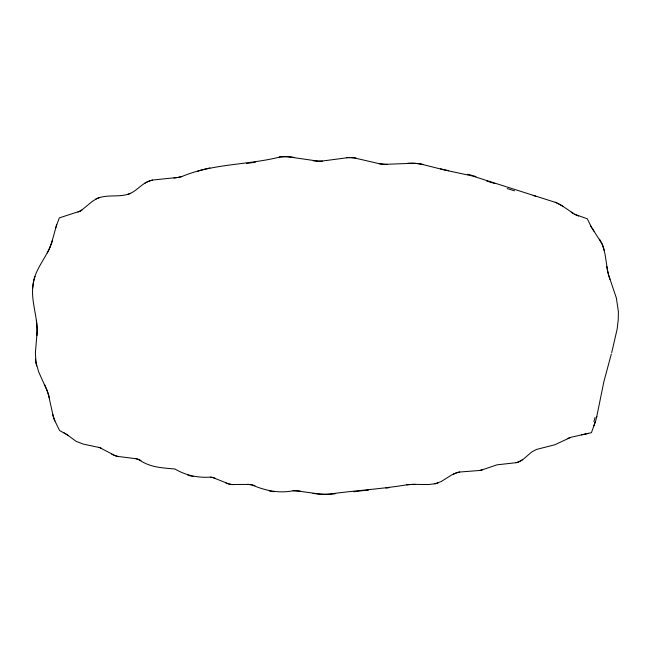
<?xml version="1.0" encoding="UTF-8"?>
<svg xmlns="http://www.w3.org/2000/svg" width="651" height="651" viewBox="0 0 651 651"><rect width="100%" height="100%" fill="white"/><g stroke="black" fill="none" stroke-linecap="round" stroke-linejoin="round"><path stroke-width="0.98" d="M37.034 332.97L35.39 352.875L36 362.583L38.686 371.924L46.994 390.405M596.625 417.234L603.843 381.828L611.322 354.014M611.688 352.696L617.132 329.137L618.222 320.129L618.401 311.756L616.342 297.946L608.53 274.738M385.066 164.321A19.994 7.348 4.7 0 1 379.289 163.702L354.144 157.868A19.432 8.015 2.1 0 0 348.285 157.623L321.521 161.123A18.383 6.779 -0.3 0 1 318.217 161.155L287.775 156.745A23.379 9.724 -3.3 0 0 280.158 156.972C247.632 165.199 213.032 163.401 181.727 176.6A20.067 7.421 -11.3 0 1 178.35 177.373L152.529 180.058A11.799 4.728 -13.2 0 0 149.99 180.799C141.772 183.265 136.824 191.199 128.8 194.006C119.141 197.326 108.554 194.503 98.887 197.806A8.845 3.32 -17.5 0 0 96.381 198.832L92.06 201.566L81.863 210.013A26.52 26.52 0 0 1 79.609 211.29L59.322 217.882L56.344 225.856L51.535 243.165M328.218 494.247C354.307 490.545 380.68 489.137 406.688 484.849A27.944 10.074 -6.5 0 1 413.54 484.377L428.789 484.531L435.682 483.62L441.183 481.537L451.843 474.848L457.189 472.602A9.651 3.678 -10.6 0 1 459.687 472.024L479.779 470.47A13.386 5.403 -12 0 0 482.31 469.819L496.957 464.847L516.097 462.69A8.251 3.231 -14.9 0 0 518.644 461.868L523.095 459.403L531.908 451.843L536.408 449.467L554.774 444.779L570.943 437.277L591.442 432.663L595.47 421.449M50.005 247.193C44.52 259.733 34.584 270.531 33.055 284.617C30.922 298.459 35.886 311.943 36.92 325.638A21.564 6.616 88.8 0 1 37.05 332.978M81.863 210.013L80.39 210.883M98.887 197.806L98.032 198.124A21.54 21.54 0 0 0 95.616 199.239M516.097 462.69L516.967 462.454A20.108 20.108 0 0 0 522.411 459.883M152.529 180.058L151.675 180.286A27.204 27.204 0 0 0 144.62 183.33M603.274 247.03A16.731 7.348 71.3 0 0 601.915 243.62L591.482 227.313L587.324 218.801L574.727 214.309L562.204 205.862L556.076 202.583L472.349 175.965L444.47 169.992L421.547 164.198A26.919 11.393 7.4 0 0 413.857 163.263L385.066 164.329M328.21 494.199A30.613 12.971 -0.1 0 1 319.787 494.036L296.36 490.838A19.457 7.169 2.2 0 0 292.983 490.781C278.669 493.645 264.835 490.463 251.693 484.849A11.384 4.305 5.9 0 0 248.365 484.425L231.74 484.507A10.937 4.419 7.2 0 1 229.242 484.067L213.032 477.639A10.253 3.906 8.9 0 0 210.55 477.126C197.871 477.989 185.844 475.433 174.899 468.989C161.578 467.825 150.015 467.451 138.565 459.484A10.286 3.825 14.5 0 0 136.026 458.727L117.587 456.375A10.595 4.109 16 0 1 114.967 455.578L99.709 447.611L83.092 444.039L76.151 441.337L66.866 434.583L59.599 430.547L54.969 421.059A65.312 65.312 0 0 1 54.31 419.285A59.298 59.298 0 0 1 52.861 414.63L48.703 395.784M210.55 477.126L212.218 477.443A24.876 24.876 0 0 1 215.416 478.371M603.233 247.046L605.031 254.167L607.692 271.345M53.276 416.119L52.861 414.63M51.453 243.149A20.1 6.429 -70.4 0 1 49.94 247.12M32.713 288.133A23.216 10.815 -79.8 0 1 35.008 276.366M36.7 365.992A19.766 9.098 80.4 0 1 35.52 359.14M47.059 390.34A21.304 6.892 72.9 0 1 48.784 395.792M54.163 419.301A28.921 13.606 66.2 0 1 53.122 416.095M54.896 421.075A30.361 13.874 66.4 0 1 54.236 419.293M63.798 432.728A23.517 7.779 20.3 0 1 68.038 435.405M353.941 491.749A79.194 23.029 -3.9 0 1 368.482 490.13M389.282 487.648A71.333 33.673 -4.5 0 1 385.937 488.071M594.998 422.426A47.857 25.218 -62.8 0 1 593.883 425.819M595.087 417.429A81.701 48.125 -61 0 1 593.932 421.531M608.555 274.722A21.768 6.803 77 0 1 607.725 271.345M578.519 216.026A12.133 3.8 19.6 0 1 574.76 214.301M535.732 196.228A48.679 15.396 16.4 0 1 533.12 195.43M507.194 188.578A100.783 46.978 13.7 0 1 514.51 190.857M495.012 183.59A84.353 26.048 14 0 1 486.663 180.954M467.54 174.248A63.717 29.368 10.5 0 1 475.93 176.6M448.726 170.7A56.36 18.48 10.1 0 1 440.515 168.821M255.68 162.05A53.96 18.09 -6.3 0 1 246.428 163.499M80.423 210.891A11.588 3.89 -18.9 0 1 77.957 212.088M55.701 228.005A67.794 67.794 0 0 1 56.759 224.611M52.446 240.398A65.906 65.906 0 0 1 47.246 252.962M36.391 320.284A75.972 75.972 0 0 1 36.936 335.656M44.585 384.603A73.172 73.172 0 0 1 49.297 397.859M98.838 447.31A26.878 26.878 0 0 1 101.377 448.279M118.498 456.579A26.976 26.976 0 0 1 111.744 454.195M136.026 458.727A26.626 26.626 0 0 1 140.941 460.452M193.42 476.54A24.673 24.673 0 0 1 187.683 474.961M233.449 484.661A26.3 26.3 0 0 1 226.035 483.14M247.51 484.377A29.458 29.458 0 0 1 254.932 485.638M274.152 491.725A30.809 30.809 0 0 1 269.164 490.895M292.991 490.773A55.953 55.953 0 0 1 300.534 491.188M334.972 493.816A83.474 83.474 0 0 1 313.017 493.401M406.688 484.84A75.964 75.964 0 0 1 415.305 484.336M438.099 482.871A25.308 25.308 0 0 1 434.852 483.815M453.308 474.074A24.307 24.307 0 0 1 459.687 472.024M482.31 469.819A32.64 32.64 0 0 1 479.779 470.47M567.379 438.611A34.503 34.503 0 0 1 569.991 437.594M588.504 433.346A295.025 295.025 0 0 1 581.563 434.852M596.812 416.469A116.293 116.293 0 0 1 595.185 422.409M609.93 279.401A78.226 78.226 0 0 1 606.756 266.471M599.49 239.129A40.761 40.761 0 0 1 604.299 250.554M593.981 231.138A92.987 92.987 0 0 1 592.532 228.989M592.019 228.192A44.374 44.374 0 0 1 590.302 225.222M573.751 213.764A48.524 48.524 0 0 1 571.212 212.21M555.254 202.225A46.986 46.986 0 0 1 562.92 206.326M407.729 163.246A67.737 67.737 0 0 1 423.223 164.459M387.589 164.402A54.871 54.871 0 0 1 378.467 163.588M346.601 157.68A47.075 47.075 0 0 1 355.804 158.071M322.343 161.098A52.202 52.202 0 0 1 313.245 160.797M279.303 156.964A59.477 59.477 0 0 1 294.618 157.452M197.644 171.197A112.354 112.354 0 0 1 209.915 167.95M181.727 176.608A56.808 56.808 0 0 1 173.947 178.032M130.395 193.363A22.085 22.085 0 0 1 127.97 194.291"/></g></svg>
